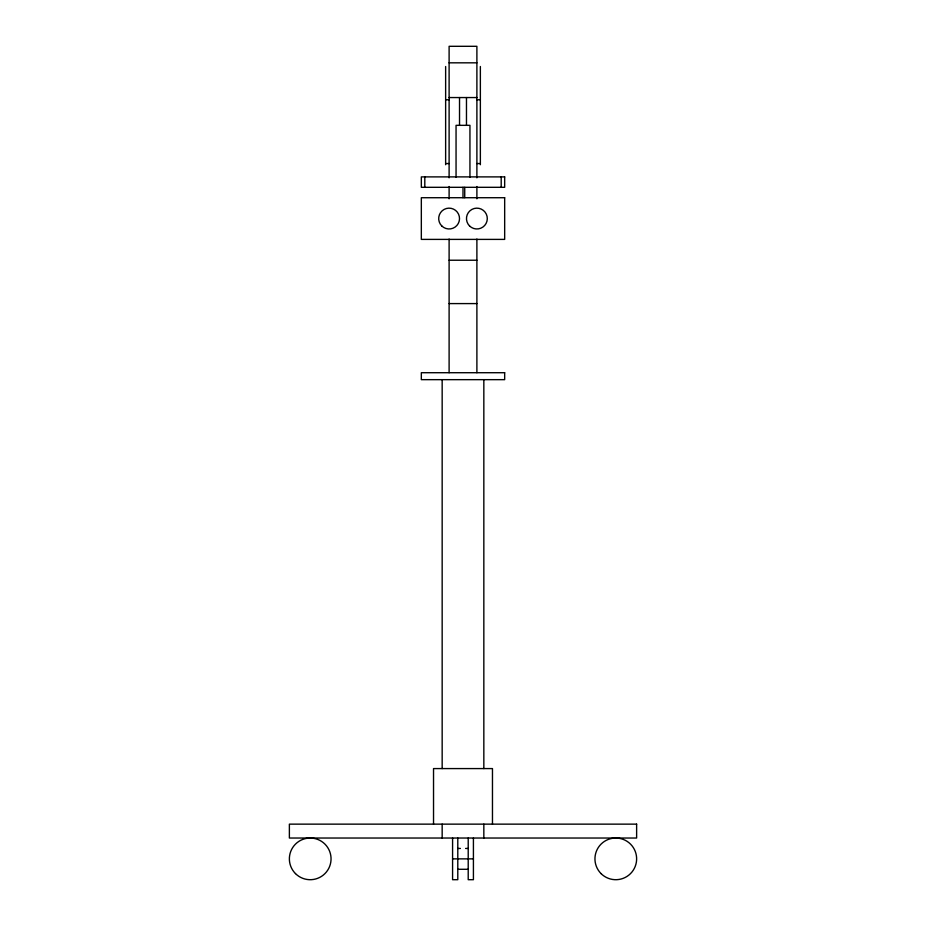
<?xml version="1.0" encoding="UTF-8"?>
<svg xmlns="http://www.w3.org/2000/svg" width="926" height="926" viewBox="0 0 926 926"><rect width="100%" height="100%" fill="white"/><g stroke="black" fill="none" stroke-linecap="round" stroke-linejoin="round"><path stroke-width="1.39" d="M449.11 62.829L476.89 62.829M449.11 97.554L476.89 97.554M445.637 99.765L449.11 99.765M476.89 99.765L480.363 99.765M445.637 163.555L449.11 163.555M476.89 163.555L480.363 163.555M449.11 260.229L476.89 260.229M449.11 303.589L476.89 303.589M457.791 848.447L460.396 848.447M465.604 848.447L468.209 848.447M452.582 858.865L473.417 858.865M457.791 869.283L468.209 869.283M501.197 176.889L501.197 187.307M492.47 824.14L492.47 768.58L433.53 768.58L433.53 824.14M483.835 379.66L483.835 768.58M483.835 824.14L483.835 838.03M480.363 66.51L480.363 164.724M476.89 177.838L476.89 46.3L449.11 46.3L449.11 177.838M476.89 186.508L476.89 198.801M476.89 239.035L476.89 372.715M473.417 838.03L473.417 879.7L468.209 879.7L468.209 838.03M469.945 177.283L469.945 125.334L456.055 125.334L456.055 177.283M466.472 97.554L466.472 125.334M464.736 187.307L464.736 197.724M463 187.307L463 197.724M459.527 97.554L459.527 125.334M457.791 838.03L457.791 879.7L452.582 879.7L452.582 838.03M449.11 186.508L449.11 198.801M449.11 239.035L449.11 372.715M445.637 66.51L445.637 164.724M442.165 379.66L442.165 768.58M442.165 824.14L442.165 838.03M424.803 176.889L424.803 187.307M504.67 176.889L421.33 176.889L421.33 187.307L504.67 187.307L504.67 176.889M504.67 197.724L421.33 197.724L421.33 239.394L504.67 239.394L504.67 197.724M504.67 372.715L421.33 372.715L421.33 379.66L504.67 379.66L504.67 372.715M636.625 824.14L289.375 824.14L289.375 838.03L636.625 838.03L636.625 824.14M295.475 873.6A20.835 20.835 0 0 0 330.339 864.259A20.835 20.835 0 0 0 304.816 838.736A20.835 20.835 0 0 0 295.475 873.6M601.055 873.6A20.835 20.835 0 0 0 635.919 864.259A20.835 20.835 0 0 0 610.396 838.736A20.835 20.835 0 0 0 601.055 873.6M441.748 225.932A10.418 10.418 0 0 0 459.169 221.256A10.418 10.418 0 0 0 446.413 208.5A10.418 10.418 0 0 0 441.748 225.932M469.528 225.932A10.418 10.418 0 0 0 486.949 221.256A10.418 10.418 0 0 0 474.193 208.5A10.418 10.418 0 0 0 469.528 225.932"/></g></svg>
